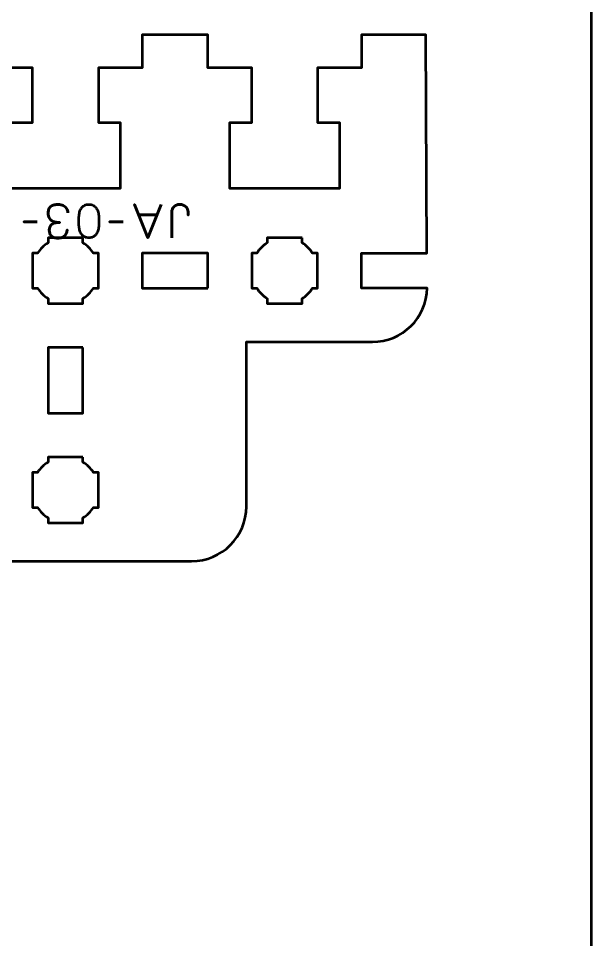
# Model space of a CAD drawing. Header units: centimetres. Extents: x -21 to 0, y -29.7 to 0.
# Drawn here: x -5.23 to 0, y -19.05 to -10.65 of the extents above; entities that cross this region are included whole.
import ezdxf

# ---------------------------------------------------------------- set-up
doc = ezdxf.new("R2010")
doc.units = ezdxf.units.CM
doc.header["$MEASUREMENT"] = 0
doc.layers.add('Layer 1', color=7, linetype='Continuous')

msp = doc.modelspace()

# ---------------------------------------------------------------- linework, layer by layer
at = {"layer": 'Layer 1', "color": 1, "lineweight": 53}
msp.add_open_spline([(-21.00003, -29.19995), (-21.00003, -29.19995), (-21.00003, -3.49992), (-21.00003, -3.49992), (-21.00003, -3.49992), (-21.00003, -3.41709), (-20.93286, -3.34992), (-20.85003, -3.34992), (-20.85003, -3.34992), (-20.7672, -3.34992), (-20.70003, -3.28275), (-20.70003, -3.19992), (-20.70003, -3.19992), (-20.70003, -3.11709), (-20.7672, -3.04992), (-20.85003, -3.04992), (-20.85003, -3.04992), (-20.93286, -3.04992), (-21.00003, -2.98275), (-21.00003, -2.89992), (-21.00003, -2.89992), (-21.00003, -2.81709), (-20.93286, -2.74992), (-20.85003, -2.74992), (-20.85003, -2.74992), (-20.7672, -2.74992), (-20.70003, -2.68275), (-20.70003, -2.59992), (-20.70003, -2.59992), (-20.70003, -2.51709), (-20.7672, -2.44992), (-20.85003, -2.44992), (-20.85003, -2.44992), (-20.93286, -2.44992), (-21.00003, -2.38275), (-21.00003, -2.29992), (-21.00003, -2.29992), (-21.00003, -2.21709), (-20.93286, -2.14992), (-20.85003, -2.14992), (-20.85003, -2.14992), (-20.7672, -2.14992), (-20.70003, -2.08275), (-20.70003, -1.99992), (-20.70003, -1.99992), (-20.70003, -1.91709), (-20.7672, -1.84992), (-20.85003, -1.84992), (-20.85003, -1.84992), (-20.93286, -1.84992), (-21.00003, -1.78275), (-21.00003, -1.69992), (-21.00003, -1.69992), (-21.00003, -1.61709), (-20.93286, -1.54992), (-20.85003, -1.54992), (-20.85003, -1.54992), (-20.7672, -1.54992), (-20.70003, -1.48275), (-20.70003, -1.39992), (-20.70003, -1.39992), (-20.70003, -1.31709), (-20.7672, -1.24992), (-20.85003, -1.24992), (-20.85003, -1.24992), (-20.93286, -1.24992), (-21.00003, -1.18275), (-21.00003, -1.09992), (-21.00003, -1.09992), (-21.00003, -1.09992), (-21.00003, -0.49992), (-21.00003, -0.49992), (-21.00003, -0.49992), (-21.00003, -0.22295), (-20.77694, 0.00004), (-20.49994, 0.00004), (-20.49994, 0.00004), (-20.49994, 0.00004), (-0.50008, 0.00004), (-0.50008, 0.00004), (-0.50008, 0.00004), (-0.22294, 0.00004), (0.00002, -0.22295), (0.00002, -0.49992), (0.00002, -0.49992), (0.00002, -0.49992), (0.00002, -29.19995), (0.00002, -29.19995), (0.00002, -29.19995), (0.00002, -29.47695), (-0.22294, -29.70004), (-0.50008, -29.70004), (-0.50008, -29.70004), (-0.50008, -29.70004), (-20.49994, -29.70004), (-20.49994, -29.70004), (-20.49994, -29.70004), (-20.77694, -29.70004), (-21.00003, -29.47695), (-21.00003, -29.19995)], degree=3, knots=[0, 0, 0, 0, 0.04, 0.04, 0.04, 0.04, 0.08, 0.08, 0.08, 0.08, 0.12, 0.12, 0.12, 0.12, 0.16, 0.16, 0.16, 0.16, 0.2, 0.2, 0.2, 0.2, 0.24, 0.24, 0.24, 0.24, 0.28, 0.28, 0.28, 0.28, 0.32, 0.32, 0.32, 0.32, 0.36, 0.36, 0.36, 0.36, 0.4, 0.4, 0.4, 0.4, 0.44, 0.44, 0.44, 0.44, 0.48, 0.48, 0.48, 0.48, 0.52, 0.52, 0.52, 0.52, 0.56, 0.56, 0.56, 0.56, 0.6, 0.6, 0.6, 0.6, 0.64, 0.64, 0.64, 0.64, 0.68, 0.68, 0.68, 0.68, 0.72, 0.72, 0.72, 0.72, 0.76, 0.76, 0.76, 0.76, 0.8, 0.8, 0.8, 0.8, 0.84, 0.84, 0.84, 0.84, 0.88, 0.88, 0.88, 0.88, 0.92, 0.92, 0.92, 0.92, 0.96, 0.96, 0.96, 0.96, 1, 1, 1, 1], dxfattribs=at)
at = {"layer": 'Layer 1', "lineweight": 53}
for points, knots in [([(-3.64995, -15.59999), (-3.37386, -15.59999), (-3.14995, -15.37608), (-3.14995, -15.09999), (-3.14995, -15.09999), (-3.14995, -15.09999), (-3.14995, -13.59999), (-3.14995, -13.59999), (-3.14995, -13.59999), (-3.14995, -13.59999), (-1.9999, -13.59999), (-1.9999, -13.59999), (-1.9999, -13.59999), (-1.72674, -13.59999), (-1.50468, -13.38079), (-1.5, -13.10874), (-1.5, -13.10874), (-1.5, -13.10874), (-2.0999, -13.10874), (-2.0999, -13.10874), (-2.0999, -13.10874), (-2.0999, -13.10874), (-2.0999, -12.79124), (-2.0999, -12.79124), (-2.0999, -12.79124), (-2.0999, -12.79124), (-1.50182, -12.79124), (-1.50182, -12.79124), (-1.50182, -12.79124), (-1.50182, -12.79124), (-1.5124, -10.79999), (-1.5124, -10.79999), (-1.5124, -10.79999), (-1.5124, -10.79999), (-2.0999, -10.79999), (-2.0999, -10.79999), (-2.0999, -10.79999), (-2.0999, -10.79999), (-2.0999, -11.09999), (-2.0999, -11.09999), (-2.0999, -11.09999), (-2.0999, -11.09999), (-2.49991, -11.09999), (-2.49991, -11.09999), (-2.49991, -11.09999), (-2.49991, -11.09999), (-2.49991, -11.59999), (-2.49991, -11.59999), (-2.49991, -11.59999), (-2.49991, -11.59999), (-2.29991, -11.6), (-2.29991, -11.6), (-2.29991, -11.6), (-2.29991, -11.6), (-2.29991, -12.19999), (-2.29991, -12.19999), (-2.29991, -12.19999), (-2.68324, -12.19999), (-2.91659, -12.19999), (-3.29992, -12.19999), (-3.29992, -12.19999), (-3.29992, -12.19999), (-3.29992, -11.6), (-3.29992, -11.6), (-3.29992, -11.6), (-3.29992, -11.6), (-3.09992, -11.59999), (-3.09992, -11.59999), (-3.09992, -11.59999), (-3.09992, -11.59999), (-3.09992, -11.09998), (-3.09992, -11.09998), (-3.09992, -11.09998), (-3.09992, -11.09998), (-3.49993, -11.09999), (-3.49993, -11.09999), (-3.49993, -11.09999), (-3.49993, -11.09999), (-3.49993, -10.79999), (-3.49993, -10.79999), (-3.49993, -10.79999), (-3.49993, -10.79999), (-4.09994, -10.79999), (-4.09994, -10.79999), (-4.09994, -10.79999), (-4.09994, -10.79999), (-4.09994, -11.09999), (-4.09994, -11.09999), (-4.09994, -11.09999), (-4.09994, -11.09999), (-4.49994, -11.09999), (-4.49994, -11.09999), (-4.49994, -11.09999), (-4.49994, -11.09999), (-4.49994, -11.59999), (-4.49994, -11.59999), (-4.49994, -11.59999), (-4.49994, -11.59999), (-4.29994, -11.6), (-4.29994, -11.6), (-4.29994, -11.6), (-4.29994, -11.6), (-4.29994, -12.19999), (-4.29994, -12.19999), (-4.29994, -12.19999), (-4.68328, -12.19999), (-4.91662, -12.19999), (-5.29996, -12.19999), (-5.29996, -12.19999), (-5.29996, -12.19999), (-5.29996, -11.6), (-5.29996, -11.6), (-5.29996, -11.6), (-5.29996, -11.6), (-5.09996, -11.59999), (-5.09996, -11.59999), (-5.09996, -11.59999), (-5.09996, -11.59999), (-5.09996, -11.09998), (-5.09996, -11.09998), (-5.09996, -11.09998), (-5.09996, -11.09998), (-5.49996, -11.09999), (-5.49996, -11.09999), (-5.49996, -11.09999), (-5.49996, -11.09999), (-5.49996, -10.79999), (-5.49996, -10.79999), (-5.49996, -10.79999), (-5.49996, -10.79999), (-6.09997, -10.79999), (-6.09997, -10.79999), (-6.09997, -10.79999), (-6.09997, -10.79999), (-6.09997, -11.09999), (-6.09997, -11.09999), (-6.09997, -11.09999), (-6.09997, -11.09999), (-6.49998, -11.09999), (-6.49998, -11.09999), (-6.49998, -11.09999), (-6.49998, -11.09999), (-6.49998, -11.59999), (-6.49998, -11.59999), (-6.49998, -11.59999), (-6.49998, -11.59999), (-6.29998, -11.6), (-6.29998, -11.6), (-6.29998, -11.6), (-6.29998, -11.6), (-6.29998, -12.19999), (-6.29998, -12.19999), (-6.29998, -12.19999), (-6.68331, -12.19999), (-6.91666, -12.19999), (-7.29999, -12.19999), (-7.29999, -12.19999), (-7.29999, -12.19999), (-7.29999, -11.6), (-7.29999, -11.6), (-7.29999, -11.6), (-7.29999, -11.6), (-7.09999, -11.59999), (-7.09999, -11.59999), (-7.09999, -11.59999), (-7.09999, -11.59999), (-7.09999, -11.09998), (-7.09999, -11.09998), (-7.09999, -11.09998), (-7.09999, -11.09998), (-7.5, -11.09999), (-7.5, -11.09999), (-7.5, -11.09999), (-7.5, -11.09999), (-7.5, -10.79999), (-7.5, -10.79999), (-7.5, -10.79999), (-7.5, -10.79999), (-8.10001, -10.79999), (-8.10001, -10.79999), (-8.10001, -10.79999), (-8.10001, -10.79999), (-8.10001, -11.09999), (-8.10001, -11.09999), (-8.10001, -11.09999), (-8.10001, -11.09999), (-8.10001, -11.09998), (-8.10001, -11.09998), (-8.10001, -11.09998), (-8.10001, -11.09998), (-8.10001, -12.79124), (-8.10001, -12.79124), (-8.10001, -12.79124), (-8.10001, -12.79124), (-7.5, -12.79124), (-7.5, -12.79124), (-7.5, -12.79124), (-7.5, -12.79124), (-7.5, -13.10874), (-7.5, -13.10874), (-7.5, -13.10874), (-7.5, -13.10874), (-8.0999, -13.10874), (-8.0999, -13.10874), (-8.0999, -13.10874), (-8.09522, -13.38079), (-7.87316, -13.59999), (-7.6, -13.59999), (-7.6, -13.59999), (-7.6, -13.59999), (-6.44995, -13.59999), (-6.44995, -13.59999), (-6.44995, -13.59999), (-6.44995, -13.59999), (-6.44995, -15.09999), (-6.44995, -15.09999), (-6.44995, -15.09999), (-6.44995, -15.37608), (-6.22604, -15.59999), (-5.94995, -15.59999)], [0, 0, 0, 0, 0.0181818, 0.0181818, 0.0181818, 0.0181818, 0.0363636, 0.0363636, 0.0363636, 0.0363636, 0.0545455, 0.0545455, 0.0545455, 0.0545455, 0.0727273, 0.0727273, 0.0727273, 0.0727273, 0.0909091, 0.0909091, 0.0909091, 0.0909091, 0.1090909, 0.1090909, 0.1090909, 0.1090909, 0.1272727, 0.1272727, 0.1272727, 0.1272727, 0.1454545, 0.1454545, 0.1454545, 0.1454545, 0.1636364, 0.1636364, 0.1636364, 0.1636364, 0.1818182, 0.1818182, 0.1818182, 0.1818182, 0.2, 0.2, 0.2, 0.2, 0.2181818, 0.2181818, 0.2181818, 0.2181818, 0.2363636, 0.2363636, 0.2363636, 0.2363636, 0.2545455, 0.2545455, 0.2545455, 0.2545455, 0.2727273, 0.2727273, 0.2727273, 0.2727273, 0.2909091, 0.2909091, 0.2909091, 0.2909091, 0.3090909, 0.3090909, 0.3090909, 0.3090909, 0.3272727, 0.3272727, 0.3272727, 0.3272727, 0.3454545, 0.3454545, 0.3454545, 0.3454545, 0.3636364, 0.3636364, 0.3636364, 0.3636364, 0.3818182, 0.3818182, 0.3818182, 0.3818182, 0.4, 0.4, 0.4, 0.4, 0.4181818, 0.4181818, 0.4181818, 0.4181818, 0.4363636, 0.4363636, 0.4363636, 0.4363636, 0.4545455, 0.4545455, 0.4545455, 0.4545455, 0.4727273, 0.4727273, 0.4727273, 0.4727273, 0.4909091, 0.4909091, 0.4909091, 0.4909091, 0.5090909, 0.5090909, 0.5090909, 0.5090909, 0.5272727, 0.5272727, 0.5272727, 0.5272727, 0.5454545, 0.5454545, 0.5454545, 0.5454545, 0.5636364, 0.5636364, 0.5636364, 0.5636364, 0.5818182, 0.5818182, 0.5818182, 0.5818182, 0.6, 0.6, 0.6, 0.6, 0.6181818, 0.6181818, 0.6181818, 0.6181818, 0.6363636, 0.6363636, 0.6363636, 0.6363636, 0.6545455, 0.6545455, 0.6545455, 0.6545455, 0.6727273, 0.6727273, 0.6727273, 0.6727273, 0.6909091, 0.6909091, 0.6909091, 0.6909091, 0.7090909, 0.7090909, 0.7090909, 0.7090909, 0.7272727, 0.7272727, 0.7272727, 0.7272727, 0.7454545, 0.7454545, 0.7454545, 0.7454545, 0.7636364, 0.7636364, 0.7636364, 0.7636364, 0.7818182, 0.7818182, 0.7818182, 0.7818182, 0.8, 0.8, 0.8, 0.8, 0.8181818, 0.8181818, 0.8181818, 0.8181818, 0.8363636, 0.8363636, 0.8363636, 0.8363636, 0.8545455, 0.8545455, 0.8545455, 0.8545455, 0.8727273, 0.8727273, 0.8727273, 0.8727273, 0.8909091, 0.8909091, 0.8909091, 0.8909091, 0.9090909, 0.9090909, 0.9090909, 0.9090909, 0.9272727, 0.9272727, 0.9272727, 0.9272727, 0.9454545, 0.9454545, 0.9454545, 0.9454545, 0.9636364, 0.9636364, 0.9636364, 0.9636364, 0.9818182, 0.9818182, 0.9818182, 0.9818182, 1, 1, 1, 1]), ([(-4.6412, -12.64999), (-4.6412, -12.64999), (-4.6412, -12.69543), (-4.6412, -12.69543), (-4.6412, -12.69543), (-4.60244, -12.71966), (-4.56962, -12.75249), (-4.54539, -12.79124), (-4.54539, -12.79124), (-4.54539, -12.79124), (-4.49994, -12.79124), (-4.49994, -12.79124), (-4.49994, -12.79124), (-4.49994, -12.79124), (-4.49994, -12.94999), (-4.49994, -12.94999), (-4.49994, -12.94999), (-4.49994, -12.94999), (-4.49994, -13.10874), (-4.49994, -13.10874), (-4.49994, -13.10874), (-4.49994, -13.10874), (-4.54539, -13.10874), (-4.54539, -13.10874), (-4.54539, -13.10874), (-4.56962, -13.14749), (-4.60244, -13.18032), (-4.6412, -13.20455), (-4.6412, -13.20455), (-4.6412, -13.20455), (-4.6412, -13.24999), (-4.6412, -13.24999), (-4.6412, -13.24999), (-4.6412, -13.24999), (-4.79995, -13.24999), (-4.79995, -13.24999), (-4.79995, -13.24999), (-4.79995, -13.24999), (-4.9587, -13.24999), (-4.9587, -13.24999), (-4.9587, -13.24999), (-4.9587, -13.24999), (-4.9587, -13.20455), (-4.9587, -13.20455), (-4.9587, -13.20455), (-4.99746, -13.18032), (-5.03028, -13.14749), (-5.05451, -13.10874), (-5.05451, -13.10874), (-5.05451, -13.10874), (-5.09996, -13.10874), (-5.09996, -13.10874), (-5.09996, -13.10874), (-5.09996, -13.10874), (-5.09996, -12.94999), (-5.09996, -12.94999), (-5.09996, -12.94999), (-5.09996, -12.94999), (-5.09996, -12.79124), (-5.09996, -12.79124), (-5.09996, -12.79124), (-5.09996, -12.79124), (-5.05451, -12.79124), (-5.05451, -12.79124), (-5.05451, -12.79124), (-5.03028, -12.75249), (-4.99746, -12.71966), (-4.9587, -12.69543), (-4.9587, -12.69543), (-4.9587, -12.69543), (-4.9587, -12.64999), (-4.9587, -12.64999), (-4.9587, -12.64999), (-4.9587, -12.64999), (-4.79995, -12.64999), (-4.79995, -12.64999), (-4.79995, -12.64999), (-4.79995, -12.64999), (-4.6412, -12.64999), (-4.6412, -12.64999)], [0, 0, 0, 0, 0.05, 0.05, 0.05, 0.05, 0.1, 0.1, 0.1, 0.1, 0.15, 0.15, 0.15, 0.15, 0.2, 0.2, 0.2, 0.2, 0.25, 0.25, 0.25, 0.25, 0.3, 0.3, 0.3, 0.3, 0.35, 0.35, 0.35, 0.35, 0.4, 0.4, 0.4, 0.4, 0.45, 0.45, 0.45, 0.45, 0.5, 0.5, 0.5, 0.5, 0.55, 0.55, 0.55, 0.55, 0.6, 0.6, 0.6, 0.6, 0.65, 0.65, 0.65, 0.65, 0.7, 0.7, 0.7, 0.7, 0.75, 0.75, 0.75, 0.75, 0.8, 0.8, 0.8, 0.8, 0.85, 0.85, 0.85, 0.85, 0.9, 0.9, 0.9, 0.9, 0.95, 0.95, 0.95, 0.95, 1, 1, 1, 1]), ([(-2.64116, -12.64999), (-2.64116, -12.64999), (-2.64116, -12.69543), (-2.64116, -12.69543), (-2.64116, -12.69543), (-2.6024, -12.71966), (-2.56958, -12.75249), (-2.54535, -12.79124), (-2.54535, -12.79124), (-2.54535, -12.79124), (-2.49991, -12.79124), (-2.49991, -12.79124), (-2.49991, -12.79124), (-2.49991, -12.79124), (-2.49991, -12.94999), (-2.49991, -12.94999), (-2.49991, -12.94999), (-2.49991, -12.94999), (-2.49991, -13.10874), (-2.49991, -13.10874), (-2.49991, -13.10874), (-2.49991, -13.10874), (-2.54535, -13.10874), (-2.54535, -13.10874), (-2.54535, -13.10874), (-2.56958, -13.14749), (-2.6024, -13.18032), (-2.64116, -13.20455), (-2.64116, -13.20455), (-2.64116, -13.20455), (-2.64116, -13.24999), (-2.64116, -13.24999), (-2.64116, -13.24999), (-2.64116, -13.24999), (-2.79992, -13.24999), (-2.79992, -13.24999), (-2.79992, -13.24999), (-2.79992, -13.24999), (-2.95867, -13.24999), (-2.95867, -13.24999), (-2.95867, -13.24999), (-2.95867, -13.24999), (-2.95867, -13.20455), (-2.95867, -13.20455), (-2.95867, -13.20455), (-2.99743, -13.18032), (-3.03025, -13.14749), (-3.05448, -13.10874), (-3.05448, -13.10874), (-3.05448, -13.10874), (-3.09992, -13.10874), (-3.09992, -13.10874), (-3.09992, -13.10874), (-3.09992, -13.10874), (-3.09992, -12.94999), (-3.09992, -12.94999), (-3.09992, -12.94999), (-3.09992, -12.94999), (-3.09992, -12.79124), (-3.09992, -12.79124), (-3.09992, -12.79124), (-3.09992, -12.79124), (-3.05448, -12.79124), (-3.05448, -12.79124), (-3.05448, -12.79124), (-3.03025, -12.75249), (-2.99743, -12.71966), (-2.95867, -12.69543), (-2.95867, -12.69543), (-2.95867, -12.69543), (-2.95867, -12.64999), (-2.95867, -12.64999), (-2.95867, -12.64999), (-2.95867, -12.64999), (-2.79992, -12.64999), (-2.79992, -12.64999), (-2.79992, -12.64999), (-2.79992, -12.64999), (-2.64116, -12.64999), (-2.64116, -12.64999)], [0, 0, 0, 0, 0.05, 0.05, 0.05, 0.05, 0.1, 0.1, 0.1, 0.1, 0.15, 0.15, 0.15, 0.15, 0.2, 0.2, 0.2, 0.2, 0.25, 0.25, 0.25, 0.25, 0.3, 0.3, 0.3, 0.3, 0.35, 0.35, 0.35, 0.35, 0.4, 0.4, 0.4, 0.4, 0.45, 0.45, 0.45, 0.45, 0.5, 0.5, 0.5, 0.5, 0.55, 0.55, 0.55, 0.55, 0.6, 0.6, 0.6, 0.6, 0.65, 0.65, 0.65, 0.65, 0.7, 0.7, 0.7, 0.7, 0.75, 0.75, 0.75, 0.75, 0.8, 0.8, 0.8, 0.8, 0.85, 0.85, 0.85, 0.85, 0.9, 0.9, 0.9, 0.9, 0.95, 0.95, 0.95, 0.95, 1, 1, 1, 1]), ([(-3.49993, -13.10874), (-3.49993, -13.10874), (-4.09994, -13.10874), (-4.09994, -13.10874), (-4.09994, -13.10874), (-4.09994, -13.10874), (-4.09994, -12.79124), (-4.09994, -12.79124), (-4.09994, -12.79124), (-4.09994, -12.79124), (-3.49993, -12.79124), (-3.49993, -12.79124), (-3.49993, -12.79124), (-3.49993, -12.79124), (-3.49993, -13.10874), (-3.49993, -13.10874)], [0, 0, 0, 0, 0.25, 0.25, 0.25, 0.25, 0.5, 0.5, 0.5, 0.5, 0.75, 0.75, 0.75, 0.75, 1, 1, 1, 1]), ([(-4.64118, -13.64999), (-4.64118, -13.64999), (-4.64118, -14.25), (-4.64118, -14.25), (-4.64118, -14.25), (-4.64118, -14.25), (-4.95868, -14.25), (-4.95868, -14.25), (-4.95868, -14.25), (-4.95868, -14.25), (-4.95868, -13.64999), (-4.95868, -13.64999), (-4.95868, -13.64999), (-4.95868, -13.64999), (-4.64118, -13.64999), (-4.64118, -13.64999)], [0, 0, 0, 0, 0.25, 0.25, 0.25, 0.25, 0.5, 0.5, 0.5, 0.5, 0.75, 0.75, 0.75, 0.75, 1, 1, 1, 1]), ([(-4.6412, -14.64999), (-4.6412, -14.64999), (-4.6412, -14.69543), (-4.6412, -14.69543), (-4.6412, -14.69543), (-4.60244, -14.71966), (-4.56962, -14.75249), (-4.54539, -14.79124), (-4.54539, -14.79124), (-4.54539, -14.79124), (-4.49994, -14.79124), (-4.49994, -14.79124), (-4.49994, -14.79124), (-4.49994, -14.79124), (-4.49994, -14.94999), (-4.49994, -14.94999), (-4.49994, -14.94999), (-4.49994, -14.94999), (-4.49994, -15.10874), (-4.49994, -15.10874), (-4.49994, -15.10874), (-4.49994, -15.10874), (-4.54539, -15.10874), (-4.54539, -15.10874), (-4.54539, -15.10874), (-4.56962, -15.14749), (-4.60244, -15.18032), (-4.6412, -15.20455), (-4.6412, -15.20455), (-4.6412, -15.20455), (-4.6412, -15.24999), (-4.6412, -15.24999), (-4.6412, -15.24999), (-4.6412, -15.24999), (-4.79995, -15.24999), (-4.79995, -15.24999), (-4.79995, -15.24999), (-4.79995, -15.24999), (-4.9587, -15.24999), (-4.9587, -15.24999), (-4.9587, -15.24999), (-4.9587, -15.24999), (-4.9587, -15.20455), (-4.9587, -15.20455), (-4.9587, -15.20455), (-4.99746, -15.18032), (-5.03028, -15.14749), (-5.05451, -15.10874), (-5.05451, -15.10874), (-5.05451, -15.10874), (-5.09996, -15.10874), (-5.09996, -15.10874), (-5.09996, -15.10874), (-5.09996, -15.10874), (-5.09996, -14.94999), (-5.09996, -14.94999), (-5.09996, -14.94999), (-5.09996, -14.94999), (-5.09996, -14.79124), (-5.09996, -14.79124), (-5.09996, -14.79124), (-5.09996, -14.79124), (-5.05451, -14.79124), (-5.05451, -14.79124), (-5.05451, -14.79124), (-5.03028, -14.75249), (-4.99746, -14.71966), (-4.9587, -14.69543), (-4.9587, -14.69543), (-4.9587, -14.69543), (-4.9587, -14.64999), (-4.9587, -14.64999), (-4.9587, -14.64999), (-4.9587, -14.64999), (-4.79995, -14.64999), (-4.79995, -14.64999), (-4.79995, -14.64999), (-4.79995, -14.64999), (-4.6412, -14.64999), (-4.6412, -14.64999)], [0, 0, 0, 0, 0.05, 0.05, 0.05, 0.05, 0.1, 0.1, 0.1, 0.1, 0.15, 0.15, 0.15, 0.15, 0.2, 0.2, 0.2, 0.2, 0.25, 0.25, 0.25, 0.25, 0.3, 0.3, 0.3, 0.3, 0.35, 0.35, 0.35, 0.35, 0.4, 0.4, 0.4, 0.4, 0.45, 0.45, 0.45, 0.45, 0.5, 0.5, 0.5, 0.5, 0.55, 0.55, 0.55, 0.55, 0.6, 0.6, 0.6, 0.6, 0.65, 0.65, 0.65, 0.65, 0.7, 0.7, 0.7, 0.7, 0.75, 0.75, 0.75, 0.75, 0.8, 0.8, 0.8, 0.8, 0.85, 0.85, 0.85, 0.85, 0.9, 0.9, 0.9, 0.9, 0.95, 0.95, 0.95, 0.95, 1, 1, 1, 1])]:
    msp.add_open_spline(points, degree=3, knots=knots, dxfattribs=at)
at = {"layer": 'Layer 1', "color": 5, "lineweight": 53}
for points, knots in [([(-4.77942, -12.42273), (-4.77949, -12.40749), (-4.78302, -12.39423), (-4.79, -12.38273), (-4.79, -12.38273), (-4.79699, -12.3713), (-4.80694, -12.36234), (-4.81992, -12.35592), (-4.81992, -12.35592), (-4.8329, -12.3495), (-4.84849, -12.34625), (-4.86663, -12.34611), (-4.86663, -12.34611), (-4.88024, -12.34611), (-4.89259, -12.34752), (-4.90381, -12.35048), (-4.90381, -12.35048), (-4.91496, -12.35345), (-4.92455, -12.35803), (-4.93267, -12.36431), (-4.93267, -12.36431), (-4.94078, -12.37059), (-4.94699, -12.37871), (-4.95143, -12.38858), (-4.95143, -12.38858), (-4.95581, -12.39853), (-4.95799, -12.41046), (-4.95806, -12.42443), (-4.95806, -12.42443), (-4.95814, -12.44305), (-4.95433, -12.45879), (-4.94678, -12.47156), (-4.94678, -12.47156), (-4.93923, -12.48433), (-4.92751, -12.49392), (-4.91178, -12.50048), (-4.91178, -12.50048), (-4.89605, -12.50705), (-4.87587, -12.51036), (-4.85139, -12.51036), (-4.85139, -12.51036), (-4.86966, -12.51029), (-4.88497, -12.51198), (-4.89746, -12.51544), (-4.89746, -12.51544), (-4.90988, -12.5189), (-4.91982, -12.52377), (-4.9273, -12.53012), (-4.9273, -12.53012), (-4.93478, -12.5364), (-4.94021, -12.54388), (-4.94346, -12.55248), (-4.94346, -12.55248), (-4.94678, -12.56102), (-4.9484, -12.5704), (-4.94833, -12.58063), (-4.94833, -12.58063), (-4.9484, -12.59087), (-4.94699, -12.60032), (-4.94417, -12.60907), (-4.94417, -12.60907), (-4.94141, -12.61782), (-4.9369, -12.62551), (-4.93076, -12.63207), (-4.93076, -12.63207), (-4.92462, -12.63863), (-4.91651, -12.64378), (-4.90656, -12.64745), (-4.90656, -12.64745), (-4.89654, -12.65112), (-4.88433, -12.65295), (-4.87001, -12.65302), (-4.87001, -12.65302), (-4.85576, -12.65295), (-4.84327, -12.65084), (-4.83269, -12.64674), (-4.83269, -12.64674), (-4.82203, -12.64265), (-4.81329, -12.63708), (-4.80623, -12.62995), (-4.80623, -12.62995), (-4.79925, -12.62283), (-4.79402, -12.61471), (-4.79057, -12.60554), (-4.79057, -12.60554), (-4.78704, -12.59637), (-4.78535, -12.58663), (-4.78535, -12.5764), (-4.78535, -12.5764), (-4.78535, -12.58663), (-4.78704, -12.59637), (-4.79057, -12.60554), (-4.79057, -12.60554), (-4.79402, -12.61471), (-4.79925, -12.62283), (-4.80623, -12.62995), (-4.80623, -12.62995), (-4.81329, -12.63708), (-4.82203, -12.64265), (-4.83269, -12.64674), (-4.83269, -12.64674), (-4.84327, -12.65084), (-4.85576, -12.65295), (-4.87001, -12.65302), (-4.87001, -12.65302), (-4.88433, -12.65295), (-4.89654, -12.65112), (-4.90656, -12.64745), (-4.90656, -12.64745), (-4.91651, -12.64378), (-4.92462, -12.63863), (-4.93076, -12.63207), (-4.93076, -12.63207), (-4.9369, -12.62551), (-4.94141, -12.61782), (-4.94417, -12.60907), (-4.94417, -12.60907), (-4.94699, -12.60032), (-4.9484, -12.59087), (-4.94833, -12.58063), (-4.94833, -12.58063), (-4.9484, -12.5704), (-4.94678, -12.56102), (-4.94346, -12.55248), (-4.94346, -12.55248), (-4.94021, -12.54388), (-4.93478, -12.5364), (-4.9273, -12.53012), (-4.9273, -12.53012), (-4.91982, -12.52377), (-4.90988, -12.5189), (-4.89746, -12.51544), (-4.89746, -12.51544), (-4.88497, -12.51198), (-4.86966, -12.51029), (-4.85139, -12.51036), (-4.85139, -12.51036), (-4.87587, -12.51036), (-4.89605, -12.50705), (-4.91178, -12.50048), (-4.91178, -12.50048), (-4.92751, -12.49392), (-4.93923, -12.48433), (-4.94678, -12.47156), (-4.94678, -12.47156), (-4.95433, -12.45879), (-4.95814, -12.44305), (-4.95806, -12.42443), (-4.95806, -12.42443), (-4.95799, -12.41046), (-4.95581, -12.39853), (-4.95143, -12.38858), (-4.95143, -12.38858), (-4.94699, -12.37871), (-4.94078, -12.37059), (-4.93267, -12.36431), (-4.93267, -12.36431), (-4.92455, -12.35803), (-4.91496, -12.35345), (-4.90381, -12.35048), (-4.90381, -12.35048), (-4.89259, -12.34752), (-4.88024, -12.34611), (-4.86663, -12.34611), (-4.86663, -12.34611), (-4.84849, -12.34625), (-4.8329, -12.3495), (-4.81992, -12.35592), (-4.81992, -12.35592), (-4.80694, -12.36234), (-4.79699, -12.3713), (-4.79, -12.38273), (-4.79, -12.38273), (-4.78302, -12.39423), (-4.77949, -12.40749), (-4.77942, -12.42273)], [0, 0, 0, 0, 0.0227273, 0.0227273, 0.0227273, 0.0227273, 0.0454545, 0.0454545, 0.0454545, 0.0454545, 0.0681818, 0.0681818, 0.0681818, 0.0681818, 0.0909091, 0.0909091, 0.0909091, 0.0909091, 0.1136364, 0.1136364, 0.1136364, 0.1136364, 0.1363636, 0.1363636, 0.1363636, 0.1363636, 0.1590909, 0.1590909, 0.1590909, 0.1590909, 0.1818182, 0.1818182, 0.1818182, 0.1818182, 0.2045455, 0.2045455, 0.2045455, 0.2045455, 0.2272727, 0.2272727, 0.2272727, 0.2272727, 0.25, 0.25, 0.25, 0.25, 0.2727273, 0.2727273, 0.2727273, 0.2727273, 0.2954545, 0.2954545, 0.2954545, 0.2954545, 0.3181818, 0.3181818, 0.3181818, 0.3181818, 0.3409091, 0.3409091, 0.3409091, 0.3409091, 0.3636364, 0.3636364, 0.3636364, 0.3636364, 0.3863636, 0.3863636, 0.3863636, 0.3863636, 0.4090909, 0.4090909, 0.4090909, 0.4090909, 0.4318182, 0.4318182, 0.4318182, 0.4318182, 0.4545455, 0.4545455, 0.4545455, 0.4545455, 0.4772727, 0.4772727, 0.4772727, 0.4772727, 0.5, 0.5, 0.5, 0.5, 0.5227273, 0.5227273, 0.5227273, 0.5227273, 0.5454545, 0.5454545, 0.5454545, 0.5454545, 0.5681818, 0.5681818, 0.5681818, 0.5681818, 0.5909091, 0.5909091, 0.5909091, 0.5909091, 0.6136364, 0.6136364, 0.6136364, 0.6136364, 0.6363636, 0.6363636, 0.6363636, 0.6363636, 0.6590909, 0.6590909, 0.6590909, 0.6590909, 0.6818182, 0.6818182, 0.6818182, 0.6818182, 0.7045455, 0.7045455, 0.7045455, 0.7045455, 0.7272727, 0.7272727, 0.7272727, 0.7272727, 0.75, 0.75, 0.75, 0.75, 0.7727273, 0.7727273, 0.7727273, 0.7727273, 0.7954545, 0.7954545, 0.7954545, 0.7954545, 0.8181818, 0.8181818, 0.8181818, 0.8181818, 0.8409091, 0.8409091, 0.8409091, 0.8409091, 0.8636364, 0.8636364, 0.8636364, 0.8636364, 0.8863636, 0.8863636, 0.8863636, 0.8863636, 0.9090909, 0.9090909, 0.9090909, 0.9090909, 0.9318182, 0.9318182, 0.9318182, 0.9318182, 0.9545455, 0.9545455, 0.9545455, 0.9545455, 0.9772727, 0.9772727, 0.9772727, 0.9772727, 1, 1, 1, 1]), ([(-4.5868, -12.34611), (-4.60161, -12.34618), (-4.61438, -12.34879), (-4.62504, -12.35387), (-4.62504, -12.35387), (-4.63562, -12.35895), (-4.64444, -12.36622), (-4.65149, -12.37546), (-4.65149, -12.37546), (-4.65848, -12.38477), (-4.66398, -12.39578), (-4.66807, -12.40848), (-4.66807, -12.40848), (-4.6721, -12.42118), (-4.67499, -12.43508), (-4.67661, -12.45032), (-4.67661, -12.45032), (-4.67831, -12.46556), (-4.67915, -12.48158), (-4.67908, -12.49851), (-4.67908, -12.49851), (-4.67915, -12.51537), (-4.67831, -12.53139), (-4.67661, -12.54656), (-4.67661, -12.54656), (-4.67499, -12.56173), (-4.6721, -12.5757), (-4.66807, -12.5884), (-4.66807, -12.5884), (-4.66398, -12.60103), (-4.65848, -12.61203), (-4.65149, -12.62142), (-4.65149, -12.62142), (-4.64444, -12.63073), (-4.63562, -12.638), (-4.62504, -12.64308), (-4.62504, -12.64308), (-4.61438, -12.64823), (-4.60161, -12.65084), (-4.5868, -12.65091), (-4.5868, -12.65091), (-4.57198, -12.65084), (-4.55921, -12.64823), (-4.54855, -12.64308), (-4.54855, -12.64308), (-4.53797, -12.638), (-4.52915, -12.63073), (-4.5221, -12.62142), (-4.5221, -12.62142), (-4.51511, -12.61203), (-4.50961, -12.60103), (-4.50552, -12.5884), (-4.50552, -12.5884), (-4.50149, -12.5757), (-4.4986, -12.56173), (-4.49698, -12.54656), (-4.49698, -12.54656), (-4.49529, -12.53139), (-4.49444, -12.51537), (-4.49451, -12.49851), (-4.49451, -12.49851), (-4.49444, -12.48158), (-4.49529, -12.46556), (-4.49698, -12.45032), (-4.49698, -12.45032), (-4.4986, -12.43508), (-4.50149, -12.42118), (-4.50552, -12.40848), (-4.50552, -12.40848), (-4.50961, -12.39578), (-4.51511, -12.38477), (-4.5221, -12.37546), (-4.5221, -12.37546), (-4.52915, -12.36622), (-4.53797, -12.35895), (-4.54855, -12.35387), (-4.54855, -12.35387), (-4.55921, -12.34879), (-4.57198, -12.34618), (-4.5868, -12.34611)], [0, 0, 0, 0, 0.05, 0.05, 0.05, 0.05, 0.1, 0.1, 0.1, 0.1, 0.15, 0.15, 0.15, 0.15, 0.2, 0.2, 0.2, 0.2, 0.25, 0.25, 0.25, 0.25, 0.3, 0.3, 0.3, 0.3, 0.35, 0.35, 0.35, 0.35, 0.4, 0.4, 0.4, 0.4, 0.45, 0.45, 0.45, 0.45, 0.5, 0.5, 0.5, 0.5, 0.55, 0.55, 0.55, 0.55, 0.6, 0.6, 0.6, 0.6, 0.65, 0.65, 0.65, 0.65, 0.7, 0.7, 0.7, 0.7, 0.75, 0.75, 0.75, 0.75, 0.8, 0.8, 0.8, 0.8, 0.85, 0.85, 0.85, 0.85, 0.9, 0.9, 0.9, 0.9, 0.95, 0.95, 0.95, 0.95, 1, 1, 1, 1]), ([(-4.5868, -12.34611), (-4.60161, -12.34618), (-4.61438, -12.34879), (-4.62504, -12.35387), (-4.62504, -12.35387), (-4.63562, -12.35895), (-4.64444, -12.36622), (-4.65149, -12.37546), (-4.65149, -12.37546), (-4.65848, -12.38477), (-4.66398, -12.39578), (-4.66807, -12.40848), (-4.66807, -12.40848), (-4.6721, -12.42118), (-4.67499, -12.43508), (-4.67661, -12.45032), (-4.67661, -12.45032), (-4.67831, -12.46556), (-4.67915, -12.48158), (-4.67908, -12.49851), (-4.67908, -12.49851), (-4.67915, -12.51537), (-4.67831, -12.53139), (-4.67661, -12.54656), (-4.67661, -12.54656), (-4.67499, -12.56173), (-4.6721, -12.5757), (-4.66807, -12.5884), (-4.66807, -12.5884), (-4.66398, -12.60103), (-4.65848, -12.61203), (-4.65149, -12.62142), (-4.65149, -12.62142), (-4.64444, -12.63073), (-4.63562, -12.638), (-4.62504, -12.64308), (-4.62504, -12.64308), (-4.61438, -12.64823), (-4.60161, -12.65084), (-4.5868, -12.65091), (-4.5868, -12.65091), (-4.57198, -12.65084), (-4.55921, -12.64823), (-4.54855, -12.64308), (-4.54855, -12.64308), (-4.53797, -12.638), (-4.52915, -12.63073), (-4.5221, -12.62142), (-4.5221, -12.62142), (-4.51511, -12.61203), (-4.50961, -12.60103), (-4.50552, -12.5884), (-4.50552, -12.5884), (-4.50149, -12.5757), (-4.4986, -12.56173), (-4.49698, -12.54656), (-4.49698, -12.54656), (-4.49529, -12.53139), (-4.49444, -12.51537), (-4.49451, -12.49851), (-4.49451, -12.49851), (-4.49444, -12.48158), (-4.49529, -12.46556), (-4.49698, -12.45032), (-4.49698, -12.45032), (-4.4986, -12.43508), (-4.50149, -12.42118), (-4.50552, -12.40848), (-4.50552, -12.40848), (-4.50961, -12.39578), (-4.51511, -12.38477), (-4.5221, -12.37546), (-4.5221, -12.37546), (-4.52915, -12.36622), (-4.53797, -12.35895), (-4.54855, -12.35387), (-4.54855, -12.35387), (-4.55921, -12.34879), (-4.57198, -12.34618), (-4.5868, -12.34611)], [0, 0, 0, 0, 0.05, 0.05, 0.05, 0.05, 0.1, 0.1, 0.1, 0.1, 0.15, 0.15, 0.15, 0.15, 0.2, 0.2, 0.2, 0.2, 0.25, 0.25, 0.25, 0.25, 0.3, 0.3, 0.3, 0.3, 0.35, 0.35, 0.35, 0.35, 0.4, 0.4, 0.4, 0.4, 0.45, 0.45, 0.45, 0.45, 0.5, 0.5, 0.5, 0.5, 0.55, 0.55, 0.55, 0.55, 0.6, 0.6, 0.6, 0.6, 0.65, 0.65, 0.65, 0.65, 0.7, 0.7, 0.7, 0.7, 0.75, 0.75, 0.75, 0.75, 0.8, 0.8, 0.8, 0.8, 0.85, 0.85, 0.85, 0.85, 0.9, 0.9, 0.9, 0.9, 0.95, 0.95, 0.95, 0.95, 1, 1, 1, 1]), ([(-3.92851, -12.34611), (-3.92851, -12.34611), (-4.04958, -12.65133), (-4.04958, -12.65133), (-4.04958, -12.65133), (-4.04958, -12.65133), (-4.17108, -12.34611), (-4.17108, -12.34611), (-4.17108, -12.34611), (-4.17108, -12.34611), (-4.04958, -12.65133), (-4.04958, -12.65133), (-4.04958, -12.65133), (-4.04958, -12.65133), (-3.92851, -12.34611), (-3.92851, -12.34611)], [0, 0, 0, 0, 0.25, 0.25, 0.25, 0.25, 0.5, 0.5, 0.5, 0.5, 0.75, 0.75, 0.75, 0.75, 1, 1, 1, 1]), ([(-3.8303, -12.64964), (-3.8303, -12.64964), (-3.82988, -12.41257), (-3.82988, -12.41257), (-3.82988, -12.41257), (-3.82988, -12.40488), (-3.82825, -12.39712), (-3.82515, -12.38943), (-3.82515, -12.38943), (-3.82197, -12.38167), (-3.81732, -12.37461), (-3.81118, -12.36812), (-3.81118, -12.36812), (-3.80497, -12.3617), (-3.79742, -12.35648), (-3.78846, -12.3526), (-3.78846, -12.3526), (-3.77943, -12.34865), (-3.76913, -12.34667), (-3.75749, -12.34653), (-3.75749, -12.34653), (-3.74584, -12.34653), (-3.73533, -12.34844), (-3.72602, -12.35218), (-3.72602, -12.35218), (-3.7167, -12.35599), (-3.70873, -12.36107), (-3.70217, -12.36749), (-3.70217, -12.36749), (-3.69554, -12.37391), (-3.69053, -12.38096), (-3.687, -12.3888), (-3.687, -12.3888), (-3.68347, -12.39663), (-3.68171, -12.40453), (-3.68171, -12.41257), (-3.68171, -12.41257), (-3.68171, -12.41257), (-3.68171, -12.4439), (-3.68171, -12.4439), (-3.68171, -12.4439), (-3.68171, -12.4439), (-3.68171, -12.41257), (-3.68171, -12.41257), (-3.68171, -12.41257), (-3.68171, -12.40453), (-3.68347, -12.39663), (-3.687, -12.3888), (-3.687, -12.3888), (-3.69053, -12.38096), (-3.69554, -12.37391), (-3.70217, -12.36749), (-3.70217, -12.36749), (-3.70873, -12.36107), (-3.7167, -12.35599), (-3.72602, -12.35218), (-3.72602, -12.35218), (-3.73533, -12.34844), (-3.74584, -12.34653), (-3.75749, -12.34653), (-3.75749, -12.34653), (-3.76913, -12.34667), (-3.77943, -12.34865), (-3.78846, -12.3526), (-3.78846, -12.3526), (-3.79742, -12.35648), (-3.80497, -12.3617), (-3.81118, -12.36812), (-3.81118, -12.36812), (-3.81732, -12.37461), (-3.82197, -12.38167), (-3.82515, -12.38943), (-3.82515, -12.38943), (-3.82825, -12.39712), (-3.82988, -12.40488), (-3.82988, -12.41257), (-3.82988, -12.41257), (-3.82988, -12.41257), (-3.8303, -12.64964), (-3.8303, -12.64964)], [0, 0, 0, 0, 0.05, 0.05, 0.05, 0.05, 0.1, 0.1, 0.1, 0.1, 0.15, 0.15, 0.15, 0.15, 0.2, 0.2, 0.2, 0.2, 0.25, 0.25, 0.25, 0.25, 0.3, 0.3, 0.3, 0.3, 0.35, 0.35, 0.35, 0.35, 0.4, 0.4, 0.4, 0.4, 0.45, 0.45, 0.45, 0.45, 0.5, 0.5, 0.5, 0.5, 0.55, 0.55, 0.55, 0.55, 0.6, 0.6, 0.6, 0.6, 0.65, 0.65, 0.65, 0.65, 0.7, 0.7, 0.7, 0.7, 0.75, 0.75, 0.75, 0.75, 0.8, 0.8, 0.8, 0.8, 0.85, 0.85, 0.85, 0.85, 0.9, 0.9, 0.9, 0.9, 0.95, 0.95, 0.95, 0.95, 1, 1, 1, 1]), ([(-5.05797, -12.50571), (-5.05797, -12.50571), (-5.18116, -12.50571), (-5.18116, -12.50571), (-5.18116, -12.50571), (-5.18116, -12.50571), (-5.05797, -12.50571), (-5.05797, -12.50571)], [0, 0, 0, 0, 0.5, 0.5, 0.5, 0.5, 1, 1, 1, 1]), ([(-4.27438, -12.50571), (-4.27438, -12.50571), (-4.39757, -12.50571), (-4.39757, -12.50571), (-4.39757, -12.50571), (-4.39757, -12.50571), (-4.27438, -12.50571), (-4.27438, -12.50571)], [0, 0, 0, 0, 0.5, 0.5, 0.5, 0.5, 1, 1, 1, 1]), ([(-3.96661, -12.44221), (-3.96661, -12.44221), (-4.13255, -12.44221), (-4.13255, -12.44221), (-4.13255, -12.44221), (-4.13255, -12.44221), (-3.96661, -12.44221), (-3.96661, -12.44221)], [0, 0, 0, 0, 0.5, 0.5, 0.5, 0.5, 1, 1, 1, 1])]:
    msp.add_open_spline(points, degree=3, knots=knots, dxfattribs=at)
at = {"layer": 'Layer 1', "color": 3, "lineweight": 53}
msp.add_open_spline([(-5.94995, -15.59999), (-5.94995, -15.59999), (-3.64995, -15.59999), (-3.64995, -15.59999)], degree=3, dxfattribs=at)

doc.saveas('drawing.dxf')
